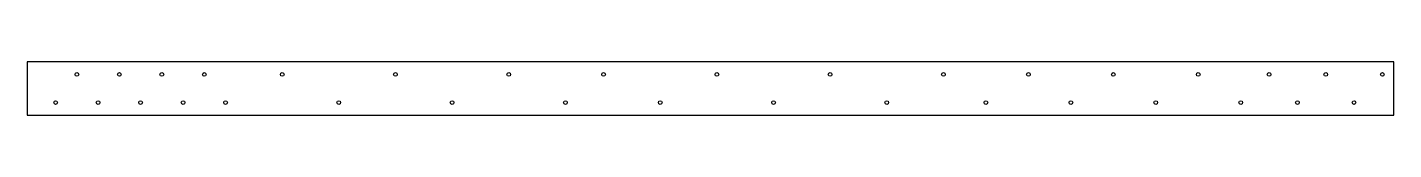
# Model space of a CAD drawing. Header units: millimetres. Extents: x 0 to 4825, y 0 to 190.
import ezdxf

# ---------------------------------------------------------------- set-up
doc = ezdxf.new("R2010")
doc.units = ezdxf.units.MM

msp = doc.modelspace()

# ---------------------------------------------------------------- linework, layer by layer
at = {"layer": 'HAL'}
for centre in [(175, 145), (325, 145), (475, 145), (625, 145), (900, 145), (1300, 145), (1700, 145), (2035, 145), (2435, 145), (2835, 145), (3235, 145), (3535, 145), (3835, 145), (4135, 145), (4385, 145), (4585, 145), (4785, 145), (100, 45), (250, 45), (400, 45), (550, 45), (700, 45), (1100, 45), (1500, 45), (1900, 45), (2235, 45), (2635, 45), (3035, 45), (3385, 45), (3685, 45), (3985, 45), (4285, 45), (4485, 45), (4685, 45)]:
    msp.add_circle(centre, 6.5, dxfattribs=at)
at = {"layer": 'KONTUR'}
msp.add_lwpolyline([(0, 0), (4825, 0), (4825, 190), (0, 190)], close=True, dxfattribs=at)

doc.saveas('drawing.dxf')
